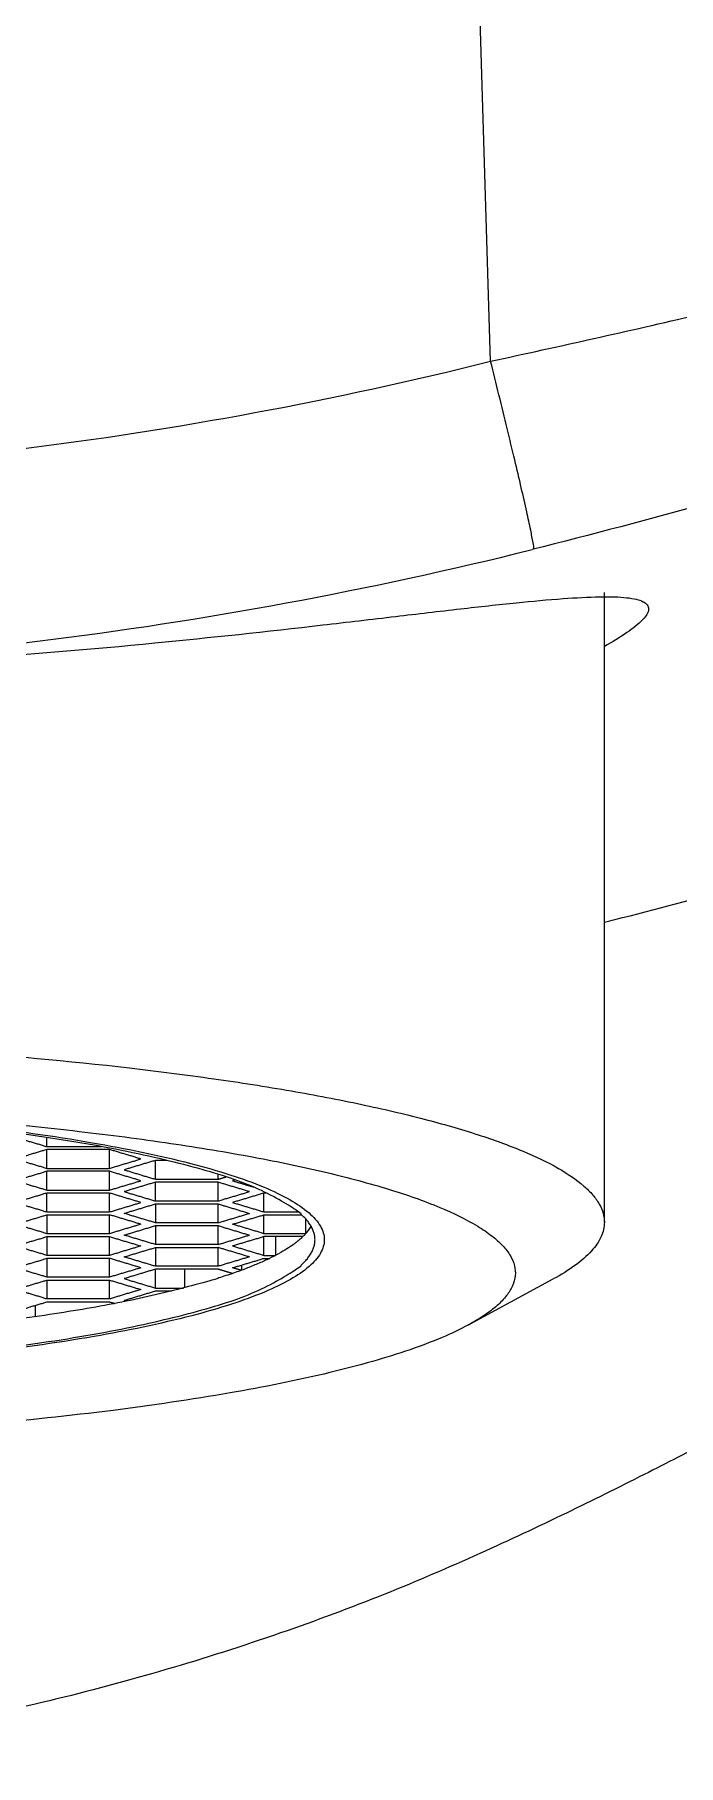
# Model space of a CAD drawing. Extents: x 23502 to 24096, y -2734 to -2314.
# Drawn here: x 23892.76 to 23899.99, y -2511.59 to -2492.16 of the extents above; entities that cross this region are included whole.
import ezdxf

# ---------------------------------------------------------------- set-up
doc = ezdxf.new("R2010")
doc.units = 0
doc.header["$LTSCALE"] = 5
doc.header["$MEASUREMENT"] = 0
doc.layers.get('0').update_dxf_attribs({"color": 2, "linetype": 'CONTINUOUS'})
doc.layers.add('DWG', color=7, linetype='CONTINUOUS')

msp = doc.modelspace()

# ---------------------------------------------------------------- linework, layer by layer
at = {"ltscale": 0.6}
for points in [[(23892.551, -2504.535), (23892.727, -2504.588), (23892.903, -2504.641)], [(23892.903, -2504.641), (23892.903, -2504.59), (23892.903, -2504.539)], [(23892.903, -2504.673), (23892.727, -2504.726), (23892.551, -2504.779)], [(23892.551, -2504.779), (23892.727, -2504.832), (23892.903, -2504.885)], [(23892.903, -2504.641), (23893.209, -2504.641), (23893.515, -2504.641)], [(23892.903, -2504.885), (23892.903, -2504.779), (23892.903, -2504.673)], [(23893.606, -2504.673), (23893.255, -2504.673), (23892.903, -2504.673)], [(23893.606, -2504.885), (23893.606, -2504.779), (23893.606, -2504.673)], [(23893.958, -2504.779), (23893.782, -2504.726), (23893.606, -2504.673)], [(23893.606, -2504.885), (23893.782, -2504.832), (23893.958, -2504.779)], [(23892.903, -2504.918), (23892.727, -2504.971), (23892.551, -2505.024)], [(23892.903, -2504.885), (23893.255, -2504.885), (23893.606, -2504.885)], [(23892.903, -2505.129), (23892.903, -2505.024), (23892.903, -2504.918)], [(23893.606, -2504.918), (23893.255, -2504.918), (23892.903, -2504.918)], [(23893.606, -2505.129), (23893.606, -2505.024), (23893.606, -2504.918)], [(23893.958, -2505.024), (23893.782, -2504.971), (23893.606, -2504.918)], [(23894.121, -2504.796), (23893.945, -2504.848), (23893.77, -2504.901)], [(23893.77, -2504.901), (23893.945, -2504.954), (23894.121, -2505.007)], [(23894.121, -2505.007), (23894.121, -2504.901), (23894.121, -2504.796)], [(23894.254, -2504.796), (23894.188, -2504.796), (23894.121, -2504.796)], [(23894.825, -2505.007), (23894.825, -2504.98), (23894.825, -2504.952)], [(23894.825, -2505.007), (23894.869, -2504.994), (23894.913, -2504.981)], [(23892.551, -2505.024), (23892.727, -2505.076), (23892.903, -2505.129)], [(23892.903, -2505.162), (23892.727, -2505.215), (23892.551, -2505.268)], [(23892.903, -2505.129), (23893.255, -2505.129), (23893.606, -2505.129)], [(23892.903, -2505.374), (23892.903, -2505.268), (23892.903, -2505.162)], [(23893.606, -2505.162), (23893.255, -2505.162), (23892.903, -2505.162)], [(23893.606, -2505.129), (23893.782, -2505.076), (23893.958, -2505.024)], [(23893.606, -2505.374), (23893.606, -2505.268), (23893.606, -2505.162)], [(23893.958, -2505.268), (23893.782, -2505.215), (23893.606, -2505.162)], [(23894.121, -2505.04), (23893.945, -2505.093), (23893.77, -2505.146)], [(23893.77, -2505.146), (23893.945, -2505.199), (23894.121, -2505.251)], [(23894.121, -2505.007), (23894.473, -2505.007), (23894.825, -2505.007)], [(23894.121, -2505.251), (23894.121, -2505.146), (23894.121, -2505.04)], [(23894.825, -2505.04), (23894.473, -2505.04), (23894.121, -2505.04)], [(23894.825, -2505.251), (23894.825, -2505.146), (23894.825, -2505.04)], [(23895.176, -2505.146), (23895.001, -2505.093), (23894.825, -2505.04)], [(23894.825, -2505.251), (23895.001, -2505.199), (23895.176, -2505.146)], [(23895.015, -2505.015), (23895.002, -2505.019), (23894.988, -2505.024)], [(23894.988, -2505.024), (23895.105, -2505.059), (23895.221, -2505.094)], [(23895.34, -2505.162), (23895.164, -2505.215), (23894.988, -2505.268)], [(23895.34, -2505.374), (23895.34, -2505.268), (23895.34, -2505.162)], [(23895.377, -2505.162), (23895.358, -2505.162), (23895.34, -2505.162)], [(23892.551, -2505.268), (23892.727, -2505.321), (23892.903, -2505.374)], [(23892.903, -2505.374), (23893.255, -2505.374), (23893.606, -2505.374)], [(23893.606, -2505.374), (23893.782, -2505.321), (23893.958, -2505.268)], [(23893.77, -2505.39), (23893.945, -2505.337), (23894.121, -2505.284)], [(23894.121, -2505.251), (23894.473, -2505.251), (23894.825, -2505.251)], [(23894.121, -2505.284), (23894.121, -2505.39), (23894.121, -2505.496)], [(23894.121, -2505.284), (23894.473, -2505.284), (23894.825, -2505.284)], [(23894.825, -2505.496), (23894.825, -2505.39), (23894.825, -2505.284)], [(23894.825, -2505.284), (23895.001, -2505.337), (23895.176, -2505.39)], [(23894.988, -2505.268), (23895.164, -2505.321), (23895.34, -2505.374)], [(23895.34, -2505.374), (23895.533, -2505.374), (23895.726, -2505.374)], [(23892.551, -2505.512), (23892.727, -2505.459), (23892.903, -2505.406)], [(23892.903, -2505.618), (23892.727, -2505.565), (23892.551, -2505.512)], [(23892.903, -2505.406), (23892.903, -2505.512), (23892.903, -2505.618)], [(23892.903, -2505.406), (23893.255, -2505.406), (23893.606, -2505.406)], [(23893.606, -2505.618), (23893.606, -2505.512), (23893.606, -2505.406)], [(23893.958, -2505.512), (23893.782, -2505.459), (23893.606, -2505.406)], [(23893.958, -2505.512), (23893.782, -2505.565), (23893.606, -2505.618)], [(23894.121, -2505.496), (23893.945, -2505.443), (23893.77, -2505.39)], [(23893.77, -2505.634), (23893.945, -2505.581), (23894.121, -2505.528)], [(23894.825, -2505.496), (23894.473, -2505.496), (23894.121, -2505.496)], [(23894.121, -2505.528), (23894.121, -2505.634), (23894.121, -2505.74)], [(23894.121, -2505.528), (23894.473, -2505.528), (23894.825, -2505.528)], [(23894.825, -2505.496), (23895.001, -2505.443), (23895.176, -2505.39)], [(23894.825, -2505.74), (23894.825, -2505.634), (23894.825, -2505.528)], [(23894.825, -2505.528), (23895.001, -2505.581), (23895.176, -2505.634)], [(23894.988, -2505.512), (23895.164, -2505.459), (23895.34, -2505.406)], [(23895.34, -2505.618), (23895.164, -2505.565), (23894.988, -2505.512)], [(23895.34, -2505.618), (23895.34, -2505.512), (23895.34, -2505.406)], [(23895.34, -2505.406), (23895.552, -2505.406), (23895.764, -2505.406)], [(23895.806, -2505.449), (23895.806, -2505.534), (23895.806, -2505.618)], [(23892.551, -2505.756), (23892.727, -2505.704), (23892.903, -2505.651)], [(23892.903, -2505.862), (23892.727, -2505.809), (23892.551, -2505.756)], [(23893.606, -2505.618), (23893.255, -2505.618), (23892.903, -2505.618)], [(23892.903, -2505.651), (23892.903, -2505.756), (23892.903, -2505.862)], [(23892.903, -2505.651), (23893.255, -2505.651), (23893.606, -2505.651)], [(23893.606, -2505.862), (23893.606, -2505.756), (23893.606, -2505.651)], [(23893.606, -2505.651), (23893.782, -2505.704), (23893.958, -2505.756)], [(23893.958, -2505.756), (23893.782, -2505.809), (23893.606, -2505.862)], [(23894.121, -2505.74), (23893.945, -2505.687), (23893.77, -2505.634)], [(23894.825, -2505.74), (23894.473, -2505.74), (23894.121, -2505.74)], [(23894.825, -2505.74), (23895.001, -2505.687), (23895.176, -2505.634)], [(23895.34, -2505.651), (23895.164, -2505.704), (23894.988, -2505.756)], [(23894.988, -2505.756), (23895.164, -2505.809), (23895.34, -2505.862)], [(23895.806, -2505.618), (23895.573, -2505.618), (23895.34, -2505.618)], [(23895.34, -2505.862), (23895.34, -2505.756), (23895.34, -2505.651)], [(23895.776, -2505.651), (23895.558, -2505.651), (23895.34, -2505.651)], [(23895.472, -2505.861), (23895.472, -2505.756), (23895.472, -2505.651)], [(23892.551, -2506.001), (23892.727, -2505.948), (23892.903, -2505.895)], [(23893.606, -2505.862), (23893.255, -2505.862), (23892.903, -2505.862)], [(23892.903, -2505.895), (23892.903, -2506.001), (23892.903, -2506.106)], [(23893.606, -2505.895), (23893.255, -2505.895), (23892.903, -2505.895)], [(23893.606, -2506.106), (23893.606, -2506.001), (23893.606, -2505.895)], [(23893.958, -2506.001), (23893.782, -2505.948), (23893.606, -2505.895)], [(23893.77, -2505.879), (23893.945, -2505.826), (23894.121, -2505.773)], [(23894.121, -2505.984), (23893.945, -2505.931), (23893.77, -2505.879)], [(23894.121, -2505.773), (23894.121, -2505.879), (23894.121, -2505.984)], [(23894.121, -2505.773), (23894.473, -2505.773), (23894.825, -2505.773)], [(23894.825, -2505.984), (23894.825, -2505.879), (23894.825, -2505.773)], [(23895.176, -2505.879), (23895.001, -2505.826), (23894.825, -2505.773)], [(23895.176, -2505.879), (23895.001, -2505.931), (23894.825, -2505.984)], [(23894.988, -2506.001), (23895.164, -2505.948), (23895.34, -2505.895)], [(23895.34, -2505.862), (23895.404, -2505.862), (23895.469, -2505.862)], [(23895.34, -2505.895), (23895.372, -2505.895), (23895.404, -2505.895)], [(23892.903, -2506.106), (23892.727, -2506.054), (23892.551, -2506.001)], [(23892.551, -2506.245), (23892.727, -2506.192), (23892.903, -2506.139)], [(23893.606, -2506.106), (23893.255, -2506.106), (23892.903, -2506.106)], [(23892.903, -2506.139), (23892.903, -2506.245), (23892.903, -2506.351)], [(23892.903, -2506.139), (23893.255, -2506.139), (23893.606, -2506.139)], [(23893.958, -2506.001), (23893.782, -2506.054), (23893.606, -2506.106)], [(23893.606, -2506.351), (23893.606, -2506.245), (23893.606, -2506.139)], [(23893.606, -2506.139), (23893.782, -2506.192), (23893.958, -2506.245)], [(23894.121, -2506.017), (23893.945, -2506.07), (23893.77, -2506.123)], [(23893.77, -2506.123), (23893.945, -2506.176), (23894.121, -2506.229)], [(23894.825, -2505.984), (23894.473, -2505.984), (23894.121, -2505.984)], [(23894.121, -2506.229), (23894.121, -2506.123), (23894.121, -2506.017)], [(23894.825, -2506.017), (23894.473, -2506.017), (23894.121, -2506.017)], [(23894.45, -2506.225), (23894.45, -2506.121), (23894.45, -2506.017)], [(23894.985, -2506.065), (23894.905, -2506.041), (23894.825, -2506.017)], [(23895.084, -2506.03), (23895.036, -2506.015), (23894.988, -2506.001)], [(23895.088, -2505.971), (23895.088, -2505.999), (23895.088, -2506.028)], [(23892.903, -2506.351), (23892.727, -2506.298), (23892.551, -2506.245)], [(23893.958, -2506.245), (23893.782, -2506.298), (23893.606, -2506.351)], [(23893.77, -2506.367), (23893.945, -2506.314), (23894.121, -2506.261)], [(23894.121, -2506.229), (23894.279, -2506.229), (23894.437, -2506.229)], [(23894.121, -2506.261), (23894.214, -2506.261), (23894.307, -2506.261)], [(23892.551, -2506.489), (23892.727, -2506.436), (23892.903, -2506.384)], [(23892.769, -2506.424), (23892.769, -2506.487), (23892.769, -2506.551)], [(23893.606, -2506.351), (23893.255, -2506.351), (23892.903, -2506.351)], [(23892.903, -2506.384), (23893.255, -2506.384), (23893.606, -2506.384)], [(23893.606, -2506.384), (23893.636, -2506.392), (23893.665, -2506.401)], [(23893.796, -2506.375), (23893.783, -2506.371), (23893.77, -2506.367)], [(23893.804, -2506.357), (23893.804, -2506.365), (23893.804, -2506.374)]]:
    msp.add_open_spline(points, degree=2, dxfattribs=at)
for points, weights in [([(23895.87, -2505.535), (23895.82, -2505.617), (23895.747, -2505.678)], [1, 0.986756824, 1]), ([(23895.868, -2505.531), (23895.842, -2505.578), (23895.806, -2505.618)], [1, 0.993692573485, 1]), ([(23895.657, -2505.749), (23895.72, -2505.705), (23895.776, -2505.651)], [1, 0.996660464943, 1])]:
    msp.add_rational_spline(points, weights, degree=2, dxfattribs=at)
msp.add_rational_spline([(23895.657, -2505.749), (23894.012, -2506.904), (23887.162, -2506.904), (23880.398, -2506.904), (23878.694, -2505.767)], [0.919661735513, 0.755159574898, 1, 0.75744780317, 0.91662268234], degree=2, knots=[-34.348594, -34.348594, -34.348594, -18.709022, -18.709022, -3.215613, -3.215613, -3.215613], dxfattribs=at)
at = {"layer": 'DWG', "color": 7, "linetype": 'Continuous'}
msp.add_line((23897.885, -2495.824), (23897.614, -2486.956), dxfattribs=at)
at = {"layer": 'DWG'}
for p, q in [((23899.162, -2505.49), (23899.162, -2498.418)), ((23897.637, -2506.642), (23898.589, -2506.126))]:
    msp.add_line(p, q, dxfattribs=at)
at = {"layer": 'DWG', "color": 7, "linetype": 'Continuous'}
for centre, radius, start, end in [((23887.132, -2452.771), 44.376, 270.0337, 284.0231), ((23887.153, -2453.008), 46.304, 270.0069, 283.9974)]:
    msp.add_arc(centre, radius, start, end, dxfattribs=at)
for points, knots in [([(23897.885, -2495.824), (23898.658, -2495.656), (23900.173, -2495.321), (23902.357, -2494.773), (23904.363, -2494.225), (23906.122, -2493.712), (23907.407, -2493.323), (23908.27, -2493.07), (23908.777, -2492.929), (23909.18, -2492.83), (23909.45, -2492.777), (23909.612, -2492.765), (23909.69, -2492.77), (23909.746, -2492.785), (23909.765, -2492.813), (23909.766, -2492.826)], [0, 0, 0, 0, 0.192995, 0.378217, 0.549053, 0.700063, 0.825023, 0.876361, 0.919387, 0.953303, 0.977721, 0.986359, 0.992684, 0.996937, 1, 1, 1, 1]), ([(23908.721, -2494.642), (23908.721, -2494.632), (23908.701, -2494.608), (23908.649, -2494.607), (23908.575, -2494.613), (23908.475, -2494.635), (23908.351, -2494.669), (23908.201, -2494.715), (23908.028, -2494.773), (23907.75, -2494.872), (23907.35, -2495.021), (23906.581, -2495.313), (23905.451, -2495.742), (23903.918, -2496.293), (23902.188, -2496.867), (23900.313, -2497.427), (23899.016, -2497.772), (23898.352, -2497.937)], [0, 0, 0, 0, 0.002742, 0.007045, 0.013838, 0.023181, 0.035032, 0.049363, 0.066133, 0.085285, 0.130326, 0.18358, 0.31135, 0.462413, 0.631137, 0.812199, 1, 1, 1, 1]), ([(23898.371, -2497.932), (23898.372, -2497.909), (23898.357, -2497.838), (23898.332, -2497.699), (23898.286, -2497.493), (23898.226, -2497.23), (23898.153, -2496.919), (23898.039, -2496.445), (23897.948, -2496.076), (23897.885, -2495.824)], [0, 0, 0, 0, 0.032233, 0.09877, 0.197115, 0.323553, 0.473098, 0.640065, 1, 1, 1, 1]), ([(23887.158, -2499.335), (23887.975, -2499.334), (23889.576, -2499.305), (23891.896, -2499.182), (23894.026, -2499.003), (23895.645, -2498.827), (23896.789, -2498.692), (23897.514, -2498.606), (23898.141, -2498.537), (23898.664, -2498.488), (23899.032, -2498.467), (23899.271, -2498.467), (23899.406, -2498.475), (23899.513, -2498.492), (23899.591, -2498.516), (23899.645, -2498.552), (23899.658, -2498.587), (23899.658, -2498.603)], [0, 0, 0, 0, 0.194658, 0.381555, 0.553471, 0.704057, 0.769601, 0.827807, 0.878092, 0.919942, 0.952916, 0.965989, 0.976769, 0.985286, 0.991665, 0.996258, 1, 1, 1, 1]), ([(23899.658, -2498.603), (23899.658, -2498.647), (23899.575, -2498.755), (23899.402, -2498.884), (23899.249, -2498.977), (23899.162, -2499.026)], [0, 0, 0, 0, 0.01007725, 0.02821055, 0.05106124, 0.05106124, 0.05106124, 0.05106124]), ([(23899.162, -2502.12), (23899.202, -2502.11), (23899.696, -2501.988), (23900.601, -2501.749), (23901.832, -2501.394), (23902.93, -2501.06), (23903.881, -2500.766), (23904.576, -2500.556), (23905.048, -2500.425), (23905.336, -2500.353), (23905.579, -2500.303), (23905.777, -2500.273), (23905.932, -2500.268), (23906.046, -2500.285), (23906.125, -2500.34), (23906.133, -2500.398), (23906.13, -2500.425)], [0.6238781, 0.6238781, 0.6238781, 0.6238781, 0.6301359, 0.7024099, 0.768484, 0.827884, 0.8795059, 0.922217, 0.9399452, 0.9552022, 0.967973, 0.9782649, 0.9861369, 0.9917914, 0.9958792, 1, 1, 1, 1]), ([(23902.158, -2507.319), (23902.158, -2507.294), (23902.149, -2507.242), (23902.076, -2507.199), (23901.978, -2507.203), (23901.85, -2507.233), (23901.687, -2507.291), (23901.49, -2507.374), (23901.258, -2507.483), (23900.879, -2507.67), (23900.327, -2507.954), (23899.574, -2508.342), (23898.708, -2508.772), (23897.74, -2509.227), (23896.673, -2509.684), (23895.075, -2510.279), (23892.885, -2510.92), (23890.086, -2511.448), (23888.141, -2511.587), (23887.158, -2511.586)], [0, 0, 0, 0, 0.004697, 0.00892, 0.014711, 0.022919, 0.033765, 0.047284, 0.063445, 0.082193, 0.127131, 0.181, 0.242423, 0.310069, 0.383267, 0.461944, 0.632442, 0.814077, 1, 1, 1, 1])]:
    msp.add_open_spline(points, degree=3, knots=knots, dxfattribs=at)
at = {"layer": 'DWG'}
for points, knots in [([(23887.162, -2503.406), (23887.943, -2503.406), (23889.475, -2503.432), (23891.699, -2503.547), (23893.456, -2503.706), (23894.753, -2503.871), (23895.623, -2504.007), (23896.412, -2504.157), (23897.112, -2504.319), (23897.718, -2504.492), (23898.223, -2504.673), (23898.623, -2504.861), (23898.884, -2505.033), (23899.031, -2505.177), (23899.106, -2505.279), (23899.152, -2505.384), (23899.162, -2505.455), (23899.162, -2505.49)], [0, 0, 0, 0, 0.187634, 0.368278, 0.535245, 0.61167, 0.682454, 0.746982, 0.804718, 0.855229, 0.898211, 0.93355, 0.961451, 0.972867, 0.982844, 0.991725, 1, 1, 1, 1]), ([(23878.308, -2505.686), (23878.307, -2505.739), (23878.347, -2505.855), (23878.489, -2506.007), (23878.707, -2506.15), (23879.004, -2506.29), (23879.378, -2506.424), (23880.018, -2506.605), (23880.983, -2506.8), (23882.311, -2506.983), (23883.822, -2507.12), (23885.46, -2507.204), (23887.165, -2507.233), (23888.872, -2507.204), (23890.516, -2507.119), (23892.032, -2506.981), (23893.359, -2506.798), (23894.32, -2506.602), (23894.955, -2506.421), (23895.326, -2506.287), (23895.621, -2506.149), (23895.838, -2506.005), (23895.979, -2505.855), (23896.035, -2505.686), (23895.978, -2505.515), (23895.836, -2505.366), (23895.618, -2505.221), (23895.321, -2505.082), (23894.947, -2504.948), (23894.307, -2504.767), (23893.342, -2504.571), (23892.014, -2504.388), (23890.503, -2504.251), (23888.865, -2504.167), (23887.16, -2504.138), (23885.453, -2504.167), (23883.809, -2504.252), (23882.293, -2504.39), (23880.966, -2504.574), (23880.005, -2504.77), (23879.37, -2504.951), (23878.999, -2505.084), (23878.704, -2505.223), (23878.487, -2505.367), (23878.346, -2505.517), (23878.307, -2505.633), (23878.308, -2505.686)], [0, 0, 0, 0, 0.158717, 0.356589, 0.614647, 0.941235, 1.338886, 1.806035, 2.935627, 4.290166, 5.825062, 7.485466, 9.209562, 10.940882, 12.607693, 14.147371, 15.504549, 16.625797, 17.089414, 17.484022, 17.808121, 18.064349, 18.261094, 18.419153, 18.577938, 18.775844, 19.033837, 19.360336, 19.757961, 20.225145, 21.354846, 22.709372, 24.244213, 25.904632, 27.62876, 29.360057, 31.02685, 32.566566, 33.923753, 35.044924, 35.508523, 35.903165, 36.227351, 36.483634, 36.680334, 36.838322, 36.838322, 36.838322, 36.838322]), ([(23887.162, -2504.148), (23888.017, -2504.148), (23889.285, -2504.173), (23890.946, -2504.26), (23892.125, -2504.349), (23893.237, -2504.461), (23894.264, -2504.594), (23895.194, -2504.747), (23896.013, -2504.917), (23896.712, -2505.102), (23897.28, -2505.298), (23897.664, -2505.48), (23897.895, -2505.635), (23898.02, -2505.745), (23898.108, -2505.857), (23898.158, -2505.973), (23898.168, -2506.092), (23898.135, -2506.209), (23898.063, -2506.323), (23897.955, -2506.433), (23897.81, -2506.542), (23897.698, -2506.608), (23897.637, -2506.642)], [0, 0, 0, 0, 0.209115, 0.310177, 0.407096, 0.498592, 0.583468, 0.660639, 0.729151, 0.788223, 0.837297, 0.876149, 0.891853, 0.90525, 0.916634, 0.926522, 0.935706, 0.945168, 0.955813, 0.968273, 0.982932, 1, 1, 1, 1]), ([(23899.162, -2505.49), (23899.162, -2505.545), (23899.133, -2505.665), (23899.014, -2505.829), (23898.828, -2505.987), (23898.675, -2506.079), (23898.589, -2506.126)], [0, 0, 0, 0, 0.185377, 0.40216, 0.670396, 1, 1, 1, 1]), ([(23897.637, -2506.642), (23897.541, -2506.694), (23897.325, -2506.795), (23896.964, -2506.93), (23896.543, -2507.06), (23895.871, -2507.234), (23894.9, -2507.427), (23893.595, -2507.617), (23892.131, -2507.771), (23889.971, -2507.925), (23888.299, -2507.968), (23887.162, -2507.968)], [0, 0, 0, 0, 0.03096, 0.067225, 0.108747, 0.155387, 0.263128, 0.38824, 0.527899, 0.678843, 1, 1, 1, 1])]:
    msp.add_open_spline(points, degree=3, knots=knots, dxfattribs=at)
msp.add_rational_spline([(23878.412, -2505.686), (23878.412, -2504.166), (23887.162, -2504.166), (23895.913, -2504.166), (23895.913, -2505.686), (23895.913, -2507.205), (23887.162, -2507.205), (23878.412, -2507.205), (23878.412, -2505.686)], [1, 0.707106781187, 1, 0.707106781187, 1, 0.707106781187, 1, 0.707106781187, 1], degree=2, knots=[-74.836087, -74.836087, -74.836087, -56.127065, -56.127065, -37.418043, -37.418043, -18.709022, -18.709022, 0, 0, 0], dxfattribs=at)

doc.saveas('drawing.dxf')
